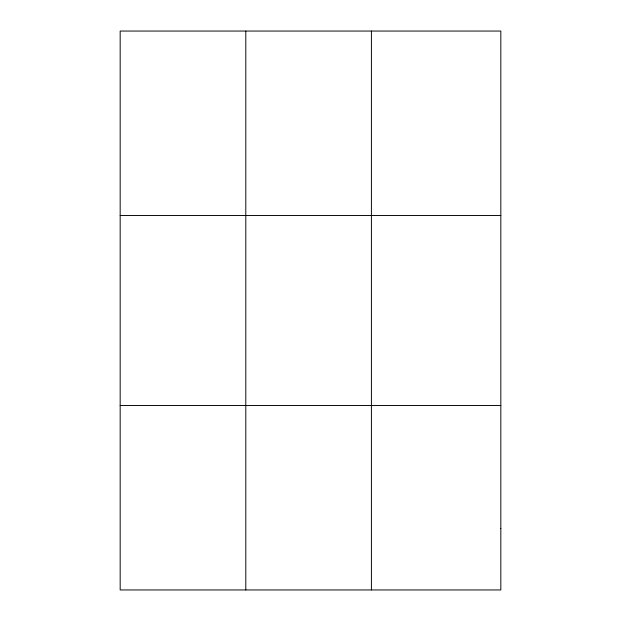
<?xml version="1.0" encoding="UTF-8"?>
<svg xmlns="http://www.w3.org/2000/svg" width="621" height="621" viewBox="0 0 621 621"><rect width="100%" height="100%" fill="white"/><g stroke="black" fill="none" stroke-linecap="round" stroke-linejoin="round"><path stroke-width="0.93" d="M245.792 31.05L245.792 589.95M371.405 31.05L371.405 589.95M120.171 215.487L500.829 215.487M120.171 405.513L500.829 405.513M500.829 528.471L500.829 589.95L120.171 589.95L120.171 31.05L500.829 31.05L500.829 528.471"/></g></svg>
